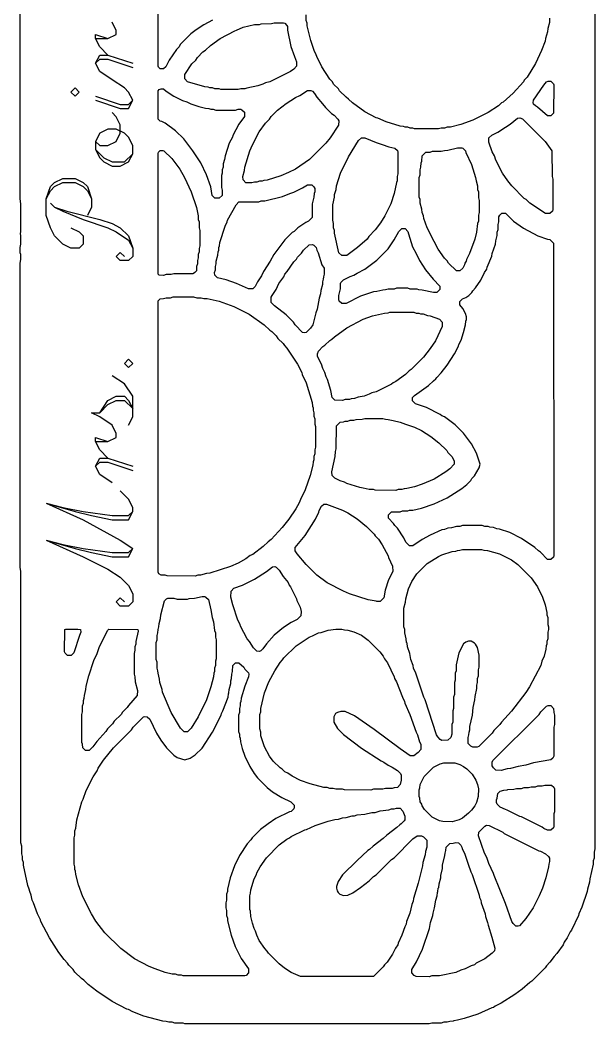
# Model space of a CAD drawing. Header units: millimetres. Extents: x -20 to 20, y -58 to 62.
# Drawn here: x -20 to 20, y -57.6 to 12.3 of the extents above; entities that cross this region are included whole.
import ezdxf

# ---------------------------------------------------------------- set-up
doc = ezdxf.new("R2010")
doc.units = ezdxf.units.MM
for name, color, linetype in [('cut', 7, 'Continuous'), ('engrave', 7, 'Continuous'), ('outline', 7, 'Continuous')]:
    doc.layers.add(name, color=color, linetype=linetype)

msp = doc.modelspace()

# ---------------------------------------------------------------- linework, layer by layer
at = {"layer": 'cut'}
for points in [[(-6.627, 12.341), (-7.224, 12.018), (-7.761, 11.659), (-8.119, 11.373), (-8.865, 10.627), (-8.955, 10.483), (-9.134, 10.293), (-9.63, 9.552), (-9.881, 9.075), (-10.03, 8.939), (-10.269, 8.939), (-10.269, 8.939), (-10.388, 9.051), (-10.417, 9.134), (-10.405, 15.821)], [(16.867, 12.478), (16.865, 12.179), (16.759, 11.761), (16.734, 11.522), (16.58, 11.045), (16.555, 10.866), (16.316, 10.209), (15.898, 9.313), (15.301, 8.358), (15.104, 8.144), (15.045, 8.035), (14.328, 7.254), (13.636, 6.627), (13.528, 6.567), (13.313, 6.37), (12.597, 5.893), (11.522, 5.356), (10.687, 5.057), (9.97, 4.878), (9.731, 4.865), (9.552, 4.807), (9.313, 4.805), (9.134, 4.747), (7.463, 4.759), (7.463, 4.759), (7.343, 4.805), (7.164, 4.807), (6.985, 4.865), (6.806, 4.867), (6.687, 4.913), (6.448, 4.938), (5.493, 5.236), (4.896, 5.51), (4.776, 5.535), (4, 5.952), (3.14, 6.567), (2.866, 6.835), (2.687, 6.956), (2.239, 7.403), (2.149, 7.547), (1.821, 7.881), (1.731, 8.024), (1.552, 8.215), (0.997, 9.075), (0.639, 9.791), (0.614, 9.91), (0.46, 10.209), (0.222, 10.925), (-0.029, 11.94), (-0.031, 12.119), (-0.089, 12.299), (-0.091, 12.716)]]:
    msp.add_lwpolyline(points, dxfattribs=at)
for points in [[(-6.03, 7.505), (-6.149, 7.551), (-6.448, 7.553), (-6.627, 7.611), (-6.806, 7.613), (-6.925, 7.659), (-7.164, 7.684), (-8.358, 8.043), (-8.554, 8.239), (-8.554, 8.537), (-8.06, 9.278), (-7.792, 9.552), (-7.671, 9.731), (-7.284, 10.119), (-7.104, 10.239), (-6.771, 10.567), (-6.09, 11.062), (-5.075, 11.599), (-4.955, 11.625), (-4.478, 11.838), (-3.701, 12.029), (-3.343, 12.031), (-3.224, 12.077), (-2.507, 12.091), (-2.328, 12.148), (-1.672, 12.148), (-1.588, 12.119), (-1.433, 11.964), (-1.404, 11.881), (-1.402, 11.642), (-1.152, 10.507), (-0.913, 9.791), (-0.759, 9.433), (-0.759, 9.134), (-0.955, 8.926), (-1.194, 8.758), (-2.627, 8.042), (-2.925, 7.958), (-3.104, 7.863), (-3.463, 7.744), (-4.239, 7.599), (-4.358, 7.553), (-4.657, 7.551), (-4.836, 7.494), (-6.03, 7.505)], [(16.716, 5.655), (16.024, 6.269), (15.881, 6.359), (15.761, 6.484), (15.732, 6.567), (15.744, 6.746), (16.478, 7.797), (16.657, 8.029), (16.776, 8.089), (16.955, 8.076), (17.134, 7.904), (17.163, 7.821), (17.151, 5.851), (16.955, 5.655), (16.716, 5.655)], [(-6.448, -0.076), (-6.644, 0.119), (-6.729, 0.716), (-7.028, 1.552), (-7.445, 2.388), (-7.982, 3.224), (-8.627, 4.06), (-9.194, 4.626), (-9.91, 5.152), (-10.149, 5.271), (-10.269, 5.297), (-10.405, 5.433), (-10.417, 7.343), (-10.405, 7.403), (-10.328, 7.492), (-10.209, 7.551), (-10.03, 7.539), (-9.851, 7.385), (-9.313, 7.027), (-8.955, 6.847), (-8.716, 6.729), (-8.418, 6.644), (-8.119, 6.49), (-7.582, 6.311), (-7.104, 6.192), (-6.866, 6.166), (-6.746, 6.12), (-6.567, 6.118), (-6.388, 6.061), (-5.015, 6.061), (-4.836, 6.118), (-4.657, 6.118), (-4.573, 6.09), (-4.401, 5.91), (-4.401, 5.612), (-4.794, 5.075), (-5.211, 4.299), (-5.236, 4.179), (-5.45, 3.761), (-5.749, 2.866), (-5.774, 2.627), (-5.868, 2.328), (-5.882, 2.09), (-5.939, 1.91), (-5.941, 1.672), (-5.999, 1.493), (-5.999, 0.657), (-5.941, 0.478), (-5.953, 0.119), (-6.149, -0.076), (-6.448, -0.076)], [(-4.299, 0.998), (-4.494, 1.194), (-4.506, 1.433), (-4.401, 1.851), (-4.375, 2.09), (-4.017, 3.224), (-3.839, 3.642), (-3.361, 4.537), (-2.925, 5.159), (-2.657, 5.433), (-2.537, 5.612), (-2.09, 6.059), (-1.493, 6.525), (-0.836, 6.943), (-0.537, 7.087), (0, 7.42), (0.239, 7.432), (0.358, 7.373), (0.495, 7.224), (0.657, 6.961), (1.044, 6.507), (1.254, 6.239), (1.672, 5.821), (1.851, 5.701), (2.119, 5.433), (2.178, 5.313), (2.166, 5.015), (1.57, 4.119), (1.283, 3.761), (0.144, 2.627), (-0.836, 1.952), (-1.313, 1.713), (-1.851, 1.475), (-2.806, 1.177), (-3.045, 1.152), (-3.164, 1.105), (-3.343, 1.103), (-3.522, 1.046), (-3.701, 1.044), (-3.881, 0.986), (-4.299, 0.998)], [(16.597, -1.151), (15.498, -0.418), (15.248, -0.179), (15.104, -0.089), (14.239, 0.776), (13.952, 1.134), (13.594, 1.672), (13.117, 2.567), (13.032, 2.866), (12.878, 3.164), (12.639, 3.821), (12.64, 4.119), (12.836, 4.316), (13.254, 4.52), (13.791, 4.866), (14.114, 5.075), (14.627, 5.509), (14.806, 5.521), (14.985, 5.45), (16.567, 3.881), (17.032, 3.224), (17.046, 1.433), (17.103, 1.254), (17.103, -0.896), (17.075, -0.979), (16.896, -1.151), (16.597, -1.151)], [(2.388, -4.076), (2.192, -3.881), (1.882, -2.507), (1.88, -2.328), (1.822, -2.149), (1.82, -1.851), (1.761, -1.612), (1.762, -0.537), (1.88, 0), (1.882, 0.179), (1.987, 0.537), (2.013, 0.776), (2.311, 1.672), (2.848, 2.806), (3.564, 3.94), (3.761, 4.136), (4, 4.137), (4.776, 3.804), (5.194, 3.672), (5.672, 3.505), (6.09, 3.42), (6.269, 3.248), (6.298, 3.164), (6.298, 1.612), (6.24, 1.433), (6.238, 1.134), (6.192, 1.015), (6.047, 0.239), (5.808, -0.478), (5.391, -1.313), (5.092, -1.791), (4.716, -2.293), (4.269, -2.746), (4.149, -2.925), (3.487, -3.522), (2.746, -4.076), (2.388, -4.076)], [(-10.328, -5.449), (-10.405, -5.373), (-10.418, -5.254), (-10.417, 3.045), (-10.388, 3.128), (-10.269, 3.241), (-10.09, 3.253), (-10.006, 3.224), (-9.463, 2.687), (-8.896, 1.935), (-8.579, 1.373), (-8.102, 0.358), (-7.744, -0.716), (-7.613, -1.313), (-7.611, -1.552), (-7.553, -1.731), (-7.551, -2.149), (-7.494, -2.328), (-7.494, -3.403), (-7.551, -3.582), (-7.553, -3.821), (-7.611, -4), (-7.613, -4.239), (-7.671, -4.418), (-7.673, -4.657), (-7.73, -4.836), (-7.732, -5.075), (-7.744, -5.134), (-7.851, -5.254), (-7.94, -5.33), (-8, -5.342), (-9.313, -5.344), (-9.493, -5.402), (-9.851, -5.404), (-10.03, -5.462), (-10.328, -5.449)], [(10.388, -5.151), (9.821, -4.597), (9.731, -4.453), (9.552, -4.263), (9.117, -3.642), (8.818, -3.104), (8.341, -2.149), (8.102, -1.493), (8.077, -1.313), (7.983, -1.075), (7.958, -0.836), (7.852, -0.418), (7.85, -0.179), (7.792, 0), (7.792, 1.373), (7.85, 1.552), (7.852, 1.91), (7.909, 2.09), (7.923, 2.388), (7.969, 2.507), (7.983, 2.866), (8.239, 3.121), (8.537, 3.135), (8.716, 3.193), (9.313, 3.195), (9.552, 3.254), (9.791, 3.266), (10.448, 3.432), (10.746, 3.432), (10.83, 3.403), (11.002, 3.224), (11.028, 3.104), (11.42, 2.269), (11.719, 1.373), (11.744, 1.134), (11.85, 0.776), (11.852, 0.537), (11.909, 0.358), (11.911, -0.06), (11.969, -0.239), (11.969, -1.075), (11.911, -1.254), (11.909, -1.672), (11.852, -1.851), (11.778, -2.448), (11.659, -2.925), (11.301, -3.94), (11.087, -4.358), (11.061, -4.478), (10.968, -4.597), (10.943, -4.716), (10.824, -4.955), (10.627, -5.151), (10.388, -5.151)], [(-4.119, -6.405), (-4.955, -6.013), (-5.672, -5.774), (-6.269, -5.629), (-6.464, -5.433), (-6.477, -5.254), (-6.419, -5.075), (-6.417, -4.836), (-6.359, -4.657), (-6.357, -4.478), (-6.251, -4.06), (-6.226, -3.821), (-6.18, -3.701), (-6.178, -3.522), (-6.132, -3.403), (-6.107, -3.164), (-5.749, -2.03), (-5.595, -1.731), (-5.569, -1.612), (-4.973, -0.537), (-4.776, -0.342), (-3.403, -0.327), (-3.224, -0.27), (-2.985, -0.268), (-1.731, 0.042), (-1.224, 0.239), (-0.955, 0.341), (-0.358, 0.639), (0, 0.853), (0.299, 0.853), (0.447, 0.716), (0.506, 0.597), (0.506, 0.358), (0.46, 0.239), (0.447, 0), (0.329, -0.478), (0.315, -1.433), (0.06, -1.689), (-0.119, -1.773), (-0.681, -2.149), (-0.931, -2.388), (-1.075, -2.478), (-1.582, -2.985), (-2.346, -4), (-2.609, -4.478), (-3.062, -5.194), (-3.206, -5.493), (-3.48, -5.91), (-3.642, -6.233), (-3.821, -6.405), (-4.119, -6.405)], [(16.716, -25.27), (16.239, -24.747), (16.095, -24.657), (15.845, -24.418), (14.925, -23.803), (14.09, -23.386), (13.373, -23.147), (13.194, -23.122), (12.955, -23.028), (12.716, -23.002), (12.597, -22.956), (12.358, -22.954), (12.179, -22.897), (10.806, -22.897), (10.627, -22.954), (10.388, -22.956), (10.03, -23.062), (9.791, -23.087), (9.552, -23.181), (9.373, -23.207), (8.537, -23.564), (8, -23.863), (7.343, -24.316), (7.104, -24.315), (6.848, -24.06), (6.704, -23.761), (6.269, -23.08), (6.09, -22.89), (6, -22.746), (5.655, -22.388), (5.655, -22.149), (5.851, -21.953), (6.448, -21.939), (6.627, -21.882), (6.985, -21.88), (7.104, -21.834), (7.343, -21.82), (7.94, -21.689), (8.836, -21.39), (9.731, -20.973), (10.746, -20.316), (11.104, -20.029), (11.373, -19.761), (11.463, -19.618), (11.642, -19.427), (11.958, -18.866), (12.028, -18.627), (11.778, -17.851), (11.421, -17.194), (10.866, -16.448), (10.293, -15.881), (9.552, -15.326), (9.373, -15.242), (9.254, -15.147), (8.299, -14.669), (7.522, -14.405), (7.327, -14.209), (7.327, -13.97), (7.463, -13.821), (8.442, -13.134), (8.776, -12.806), (8.955, -12.681), (9.015, -12.573), (9.313, -12.263), (9.731, -11.726), (10.239, -10.925), (10.525, -10.388), (10.55, -10.269), (10.704, -9.97), (10.883, -9.433), (11.014, -8.896), (11.028, -8.657), (11.074, -8.537), (11.074, -8.358), (11.002, -8.119), (10.824, -7.761), (10.61, -7.522), (10.61, -7.284), (10.806, -7.088), (11.045, -7.003), (11.248, -6.866), (11.463, -6.651), (11.522, -6.543), (11.719, -6.328), (12.077, -5.791), (12.341, -5.254), (12.495, -5.015), (12.52, -4.896), (12.853, -4.119), (12.878, -3.94), (13.092, -3.284), (13.117, -3.045), (13.223, -2.687), (13.225, -2.448), (13.283, -2.269), (13.285, -1.91), (13.342, -1.731), (13.344, -1.373), (13.403, -1.254), (13.552, -1.118), (13.791, -1.118), (14.364, -1.672), (15.045, -2.167), (16.06, -2.704), (16.716, -2.943), (16.896, -2.968), (17.151, -3.224), (17.163, -25.015), (17.134, -25.098), (16.955, -25.27), (16.716, -25.27)], [(2.388, -7.42), (2.209, -7.248), (2.18, -7.164), (2.18, -6.866), (2.298, -6.388), (2.299, -6.03), (2.328, -5.947), (2.507, -5.773), (2.985, -5.535), (3.224, -5.451), (3.463, -5.296), (4, -5.033), (4.836, -4.388), (5.612, -3.606), (6.048, -2.985), (6.37, -2.388), (6.567, -2.192), (6.806, -2.192), (7.002, -2.388), (7.028, -2.567), (7.326, -3.463), (7.564, -3.94), (7.803, -4.418), (8.221, -5.075), (8.747, -5.731), (9.211, -6.209), (9.211, -6.448), (9.015, -6.644), (8.776, -6.656), (8, -6.479), (7.761, -6.465), (7.642, -6.419), (7.164, -6.417), (6.985, -6.359), (6.209, -6.359), (6.03, -6.417), (5.612, -6.419), (5.433, -6.477), (5.254, -6.479), (4.836, -6.584), (4.597, -6.61), (3.701, -6.908), (2.687, -7.42), (2.388, -7.42)], [(-0.358, -9.45), (-0.865, -8.896), (-0.986, -8.716), (-1.493, -8.209), (-2.293, -7.582), (-2.477, -7.403), (-2.524, -7.343), (-2.537, -7.224), (-2.525, -6.985), (-2.465, -6.866), (-2.191, -6.448), (-1.988, -6.03), (-1.654, -5.552), (-1.57, -5.373), (-1.415, -5.194), (-0.955, -4.513), (-0.776, -4.323), (-0.686, -4.179), (-0.418, -3.91), (-0.268, -3.701), (0.119, -3.327), (0.358, -3.314), (0.442, -3.343), (0.614, -3.522), (0.639, -3.701), (0.734, -3.881), (0.998, -4.716), (1.152, -4.955), (1.164, -5.075), (1.163, -5.373), (1.105, -5.552), (1.103, -5.731), (1.046, -5.91), (1.044, -6.09), (0.938, -6.507), (0.913, -6.746), (0.819, -7.045), (0.674, -7.821), (0.58, -8.06), (0.375, -8.896), (0.208, -9.134), (-0.096, -9.433), (-0.179, -9.462), (-0.358, -9.45)], [(-9.791, -26.405), (-9.91, -26.359), (-10.209, -26.346), (-10.352, -26.269), (-10.417, -26.149), (-10.405, -7.224), (-10.269, -7.088), (-10.03, -7.074), (-9.851, -7.016), (-9.552, -7.014), (-9.373, -6.956), (-7.94, -6.955), (-7.701, -7.014), (-7.403, -7.016), (-7.224, -7.074), (-6.985, -7.076), (-6.149, -7.266), (-5.134, -7.625), (-4.06, -8.161), (-3.021, -8.896), (-2.627, -9.283), (-2.483, -9.373), (-2.18, -9.672), (-2.059, -9.851), (-1.702, -10.209), (-1.612, -10.353), (-1.433, -10.543), (-0.699, -11.642), (-0.401, -12.239), (-0.375, -12.358), (-0.102, -12.955), (0.316, -14.328), (0.341, -14.567), (0.387, -14.687), (0.389, -14.866), (0.447, -15.045), (0.449, -15.284), (0.506, -15.463), (0.508, -15.821), (0.566, -16), (0.566, -17.433), (0.508, -17.612), (0.506, -17.91), (0.449, -18.09), (0.447, -18.328), (0.401, -18.448), (0.375, -18.687), (0.196, -19.403), (-0.162, -20.418), (-0.495, -21.075), (-0.579, -21.313), (-0.818, -21.731), (-1.296, -22.448), (-1.762, -23.045), (-2.537, -23.881), (-2.746, -24.03), (-3.08, -24.358), (-3.821, -24.913), (-4, -24.997), (-4.299, -25.212), (-4.836, -25.511), (-5.373, -25.749), (-6.806, -26.226), (-7.045, -26.251), (-7.463, -26.357), (-7.642, -26.359), (-7.821, -26.417), (-9.791, -26.405)], [(1.91, -14.166), (1.715, -13.97), (1.629, -13.493), (1.39, -12.716), (1.296, -12.537), (1.211, -12.239), (1.057, -11.94), (0.972, -11.642), (0.699, -11.104), (0.688, -10.925), (0.758, -10.746), (1.075, -10.418), (1.218, -10.328), (1.552, -10), (1.696, -9.91), (1.886, -9.731), (2.746, -9.117), (3.881, -8.52), (4.537, -8.281), (5.373, -8.091), (5.612, -8.077), (5.731, -8.031), (7.403, -8.031), (7.582, -8.089), (7.761, -8.091), (7.881, -8.137), (8.06, -8.15), (8.358, -8.256), (8.537, -8.281), (9.194, -8.52), (9.39, -8.716), (9.39, -9.015), (8.913, -10.03), (8.555, -10.567), (8.089, -11.164), (7.224, -12.029), (7.08, -12.119), (6.83, -12.358), (6.149, -12.853), (5.97, -12.938), (5.851, -13.033), (4.776, -13.569), (4.478, -13.654), (4.299, -13.749), (3.94, -13.868), (3.522, -13.953), (3.284, -14.047), (3.045, -14.072), (2.925, -14.118), (2.627, -14.12), (2.448, -14.178), (1.91, -14.166)], [(4.716, -20.435), (4.597, -20.389), (4.299, -20.387), (3.881, -20.281), (3.642, -20.256), (2.746, -19.958), (2.567, -19.863), (2.269, -19.778), (1.91, -19.6), (1.715, -19.403), (1.702, -19.164), (1.939, -18.09), (1.941, -17.731), (1.999, -17.552), (2.013, -15.94), (2.269, -15.685), (2.507, -15.659), (2.627, -15.613), (2.806, -15.611), (2.985, -15.553), (3.224, -15.551), (3.403, -15.494), (3.821, -15.492), (4, -15.434), (5.254, -15.434), (5.433, -15.492), (5.612, -15.494), (5.731, -15.54), (5.97, -15.565), (6.448, -15.684), (6.836, -15.821), (7.463, -16.042), (7.94, -16.281), (8.597, -16.699), (9.159, -17.134), (9.701, -17.672), (9.791, -17.815), (10.048, -18.09), (10.226, -18.388), (10.226, -18.627), (9.91, -18.955), (9.636, -19.164), (8.836, -19.659), (8, -20.017), (7.463, -20.196), (6.925, -20.327), (6.746, -20.329), (6.567, -20.387), (6.328, -20.389), (6.149, -20.447), (4.716, -20.435)], [(4.836, -28.196), (4.776, -28.162), (4.239, -28.077), (2.925, -27.659), (2.507, -27.481), (1.373, -26.883), (0.657, -26.358), (-0.09, -25.612), (-0.716, -24.86), (-0.853, -24.657), (-0.853, -24.418), (-0.161, -23.582), (0.555, -22.448), (0.793, -21.97), (0.819, -21.851), (0.986, -21.552), (1.134, -21.416), (1.313, -21.404), (2.448, -21.834), (2.806, -22.012), (3.463, -22.43), (4.119, -22.956), (4.657, -23.498), (4.716, -23.606), (4.955, -23.856), (5.212, -24.239), (5.629, -25.015), (5.654, -25.134), (5.928, -25.731), (5.939, -26.09), (5.654, -26.687), (5.416, -27.403), (5.33, -27.94), (5.075, -28.196), (4.836, -28.196)], [(11.522, -38.346), (11.379, -38.269), (11.207, -38.09), (11.195, -37.672), (11.253, -37.493), (11.255, -37.313), (11.312, -37.134), (11.314, -36.896), (11.492, -36.119), (11.553, -35.582), (11.671, -35.045), (11.673, -34.806), (11.79, -34.269), (11.792, -34.03), (11.85, -33.851), (11.852, -33.552), (11.909, -33.373), (11.911, -32.955), (11.969, -32.776), (11.969, -31.94), (11.838, -31.403), (11.719, -31.164), (11.642, -31.087), (11.403, -30.968), (11.224, -30.968), (11.045, -31.028), (10.866, -31.14), (10.55, -31.761), (10.359, -32.597), (10.357, -33.015), (10.299, -33.194), (10.298, -33.672), (10.24, -33.851), (10.238, -34.687), (10.18, -34.866), (10.178, -35.642), (10.12, -35.821), (10.118, -36.597), (10.061, -36.776), (10.047, -37.433), (9.987, -37.672), (9.791, -37.867), (9.373, -37.88), (9.254, -37.82), (9.075, -37.636), (8.998, -37.493), (8.196, -35.045), (8.102, -34.866), (7.54, -33.194), (7.386, -32.836), (7.361, -32.657), (7.207, -32.239), (7.122, -31.821), (6.968, -31.343), (6.943, -31.104), (6.908, -31.045), (6.883, -30.806), (6.777, -30.388), (6.775, -30.149), (6.717, -29.97), (6.717, -28.657), (6.823, -28.239), (6.848, -28), (7.045, -27.314), (7.266, -26.806), (7.612, -26.269), (8.334, -25.552), (9.134, -25.057), (9.373, -24.938), (10.09, -24.699), (10.328, -24.674), (10.448, -24.628), (10.627, -24.626), (10.806, -24.568), (12.119, -24.568), (12.299, -24.626), (12.537, -24.639), (13.373, -24.878), (14.209, -25.296), (14.651, -25.612), (15.582, -26.543), (16.018, -27.164), (16.375, -27.881), (16.555, -28.418), (16.686, -28.955), (16.688, -29.134), (16.745, -29.313), (16.747, -29.791), (16.805, -29.97), (16.805, -30.149), (16.747, -30.328), (16.745, -30.806), (16.688, -30.985), (16.686, -31.164), (16.639, -31.284), (16.614, -31.522), (16.495, -32), (16.341, -32.358), (16.256, -32.657), (15.48, -34.149), (15.224, -34.532), (14.209, -35.845), (13.523, -36.597), (13.403, -36.776), (12.986, -37.194), (12.865, -37.373), (11.94, -38.298), (11.821, -38.357), (11.522, -38.346)], [(-3.522, -31.658), (-3.761, -31.427), (-4.042, -30.985), (-4.197, -30.806), (-4.674, -29.91), (-4.699, -29.791), (-4.853, -29.493), (-5.211, -28.418), (-5.342, -27.881), (-5.33, -27.463), (-5.134, -27.267), (-4.537, -27.062), (-3.701, -26.645), (-2.866, -26.107), (-2.448, -25.774), (-2.269, -25.762), (-2.185, -25.791), (-1.97, -26.006), (-1.689, -26.448), (-1.355, -26.866), (-1.271, -27.045), (-1.176, -27.164), (-0.759, -28), (-0.734, -28.119), (-0.52, -28.597), (-0.449, -28.896), (-0.461, -29.194), (-0.716, -29.45), (-1.134, -29.654), (-1.672, -30.012), (-2.328, -30.538), (-2.866, -31.14), (-3.104, -31.487), (-3.26, -31.642), (-3.343, -31.671), (-3.522, -31.658)], [(-8.597, -37.27), (-8.853, -37.015), (-9.51, -35.94), (-10.107, -34.507), (-10.132, -34.328), (-10.286, -33.851), (-10.311, -33.612), (-10.417, -33.194), (-10.419, -33.015), (-10.477, -32.836), (-10.479, -32.418), (-10.536, -32.239), (-10.536, -31.045), (-10.479, -30.866), (-10.477, -30.567), (-10.419, -30.388), (-10.417, -30.149), (-10.359, -29.97), (-10.346, -29.731), (-10.251, -29.373), (-10.226, -29.134), (-9.97, -28.155), (-9.815, -28), (-9.731, -27.971), (-9.313, -27.971), (-9.075, -28.03), (-8.358, -28.029), (-8.239, -27.983), (-7.881, -27.969), (-7.343, -27.852), (-7.164, -27.852), (-7.081, -27.881), (-6.909, -28.06), (-6.729, -28.776), (-6.644, -29.313), (-6.55, -29.612), (-6.477, -30.209), (-6.419, -30.388), (-6.417, -30.687), (-6.359, -30.866), (-6.359, -32.179), (-6.417, -32.358), (-6.419, -32.657), (-6.477, -32.836), (-6.479, -33.075), (-6.525, -33.194), (-6.55, -33.433), (-6.729, -34.149), (-7.028, -35.045), (-7.624, -36.239), (-8.102, -37.015), (-8.358, -37.27), (-8.597, -37.27)], [(-16.716, -31.957), (-16.896, -31.785), (-16.924, -31.701), (-16.905, -30.149), (-16.836, -30.121), (-16, -30.119), (-15.811, -30.149), (-15.792, -30.328), (-15.898, -30.567), (-16.282, -31.761), (-16.478, -31.957), (-16.716, -31.957)], [(-15.463, -38.584), (-15.658, -38.388), (-15.684, -38.149), (-15.73, -38.03), (-15.73, -36.06), (-15.673, -35.881), (-15.671, -35.463), (-15.613, -35.284), (-15.611, -35.104), (-15.553, -34.925), (-15.551, -34.746), (-15.445, -34.328), (-15.42, -34.09), (-15.241, -33.373), (-14.883, -32.299), (-14.669, -31.821), (-14.525, -31.403), (-13.928, -30.209), (-13.851, -30.133), (-11.821, -30.139), (-11.792, -30.269), (-11.969, -30.985), (-11.971, -31.164), (-12.029, -31.343), (-12.031, -31.582), (-12.09, -31.821), (-12.089, -33.254), (-12.031, -33.433), (-12.017, -33.791), (-11.852, -34.388), (-11.864, -34.746), (-12.478, -35.438), (-12.568, -35.582), (-12.896, -35.916), (-12.986, -36.06), (-13.462, -36.537), (-13.583, -36.716), (-13.94, -37.075), (-14.06, -37.254), (-14.687, -37.946), (-14.956, -38.328), (-15.224, -38.584), (-15.463, -38.584)], [(2.567, -41.331), (2.448, -41.285), (1.97, -41.283), (1.791, -41.225), (1.552, -41.223), (1.373, -41.165), (1.134, -41.152), (0.179, -40.913), (-0.478, -40.674), (-1.075, -40.376), (-1.373, -40.161), (-1.576, -40.06), (-1.767, -39.881), (-1.91, -39.791), (-2.388, -39.313), (-2.645, -38.985), (-3.002, -38.328), (-3.241, -37.552), (-3.255, -37.313), (-3.313, -37.075), (-3.312, -36.06), (-3.255, -35.881), (-3.253, -35.642), (-3.002, -34.567), (-2.704, -33.791), (-2.286, -33.015), (-1.91, -32.453), (-1.731, -32.263), (-1.641, -32.119), (-0.8, -31.284), (0.119, -30.669), (0.358, -30.584), (0.776, -30.371), (0.955, -30.346), (1.433, -30.192), (1.97, -30.119), (2.388, -30.12), (2.567, -30.178), (2.806, -30.192), (3.224, -30.311), (3.761, -30.55), (4.239, -30.896), (5.044, -31.701), (5.271, -32), (5.355, -32.179), (5.57, -32.478), (6.047, -33.433), (6.072, -33.552), (6.191, -33.791), (6.61, -34.866), (6.764, -35.164), (6.789, -35.284), (7.122, -36.06), (7.565, -37.313), (7.659, -37.493), (7.804, -37.97), (7.898, -38.149), (7.897, -38.507), (7.701, -38.716), (7.403, -38.942), (7.164, -38.942), (6.448, -38.465), (4.657, -37.117), (3.284, -36.161), (2.627, -35.863), (2.328, -35.852), (2.09, -35.923), (1.959, -36), (1.834, -36.239), (1.834, -36.597), (2.09, -37.039), (2.507, -37.462), (3.761, -38.406), (5.134, -39.301), (5.313, -39.385), (5.612, -39.6), (5.91, -39.744), (6.269, -39.982), (6.477, -40.179), (6.536, -40.299), (6.536, -40.657), (6.464, -40.955), (6.269, -41.151), (6.03, -41.177), (5.91, -41.223), (5.433, -41.225), (5.254, -41.283), (4.597, -41.285), (4.418, -41.342), (2.567, -41.331)], [(-8.657, -54.286), (-8.776, -54.24), (-9.015, -54.238), (-9.194, -54.18), (-9.433, -54.166), (-9.91, -54.047), (-10.627, -53.808), (-11.045, -53.63), (-12.06, -53.092), (-13.015, -52.388), (-14.119, -51.284), (-14.746, -50.472), (-15.062, -49.97), (-15.659, -48.776), (-15.958, -47.94), (-16.137, -47.224), (-16.162, -46.985), (-16.208, -46.866), (-16.21, -46.687), (-16.268, -46.507), (-16.268, -44.657), (-16.21, -44.478), (-16.208, -44.179), (-16.15, -44), (-16.077, -43.403), (-15.719, -42.149), (-15.625, -41.97), (-15.42, -41.373), (-14.943, -40.418), (-14.669, -40), (-14.585, -39.821), (-14.209, -39.259), (-13.522, -38.388), (-12.269, -37.134), (-12.149, -36.955), (-11.427, -36.239), (-11.343, -36.21), (-11.164, -36.222), (-10.985, -36.394), (-10.525, -37.373), (-10.227, -37.851), (-9.82, -38.388), (-9.313, -38.895), (-9.075, -39.062), (-8.537, -39.24), (-8.179, -39.122), (-7.821, -38.883), (-7.343, -38.412), (-6.609, -37.313), (-6.013, -36.119), (-5.987, -36), (-5.893, -35.821), (-5.535, -34.866), (-5.51, -34.627), (-5.475, -34.567), (-5.45, -34.328), (-5.344, -33.91), (-5.342, -33.731), (-5.285, -33.552), (-5.283, -33.254), (-5.225, -33.075), (-5.211, -32.657), (-5.015, -32.461), (-4.776, -32.461), (-4.448, -32.776), (-4.358, -32.92), (-4.119, -33.17), (-4.091, -33.254), (-4.102, -33.433), (-4.375, -34.09), (-4.614, -34.925), (-4.639, -35.164), (-4.686, -35.284), (-4.688, -35.463), (-4.745, -35.642), (-4.747, -35.94), (-4.805, -36.119), (-4.805, -37.254), (-4.747, -37.433), (-4.745, -37.612), (-4.699, -37.731), (-4.674, -37.97), (-4.555, -38.448), (-4.375, -38.985), (-4.018, -39.701), (-3.719, -40.179), (-3.492, -40.478), (-2.806, -41.164), (-2.448, -41.451), (-1.791, -41.868), (-1.17, -42.149), (-0.939, -42.388), (-0.926, -42.567), (-0.955, -42.65), (-1.134, -42.823), (-1.254, -42.848), (-2.209, -43.326), (-2.746, -43.684), (-3.284, -44.09), (-3.85, -44.657), (-3.94, -44.8), (-4.197, -45.075), (-4.734, -45.91), (-5.092, -46.627), (-5.39, -47.463), (-5.581, -48.239), (-5.583, -48.418), (-5.641, -48.597), (-5.643, -49.015), (-5.701, -49.194), (-5.701, -49.552), (-5.643, -49.731), (-5.641, -50.09), (-5.583, -50.269), (-5.581, -50.448), (-5.331, -51.463), (-5.032, -52.239), (-4.615, -53.075), (-4.103, -53.791), (-4.103, -54.09), (-4.275, -54.269), (-4.358, -54.298), (-8.657, -54.286)], [(13.134, -39.957), (12.955, -39.785), (12.878, -39.642), (12.867, -39.403), (12.926, -39.284), (16.149, -36.06), (16.269, -35.881), (16.657, -35.493), (16.776, -35.434), (16.955, -35.446), (17.151, -35.642), (17.165, -35.94), (17.223, -36.119), (17.223, -36.776), (17.165, -36.955), (17.163, -38.985), (17.104, -39.104), (16.955, -39.241), (15.761, -39.445), (15.224, -39.599), (14.687, -39.684), (14.149, -39.838), (13.91, -39.863), (13.493, -39.969), (13.134, -39.957)], [(9.433, -43.54), (9.194, -43.48), (8.692, -43.224), (8.15, -42.687), (7.983, -42.448), (7.958, -42.328), (7.863, -42.149), (7.838, -41.91), (7.792, -41.791), (7.792, -41.313), (7.838, -41.194), (7.863, -40.955), (8.119, -40.394), (8.776, -39.744), (9.254, -39.505), (9.493, -39.445), (10.269, -39.445), (10.627, -39.565), (10.866, -39.684), (11.104, -39.851), (11.48, -40.239), (11.72, -40.657), (11.838, -40.955), (11.909, -41.254), (11.898, -41.791), (11.778, -42.209), (11.659, -42.448), (11.432, -42.746), (11.224, -42.955), (10.806, -43.301), (10.567, -43.42), (10.09, -43.551), (9.433, -43.54)], [(16.716, -44.137), (16.478, -44.018), (16.358, -43.923), (14.925, -43.207), (14.806, -43.181), (13.91, -42.729), (13.791, -42.704), (13.433, -42.525), (13.224, -42.328), (13.165, -42.209), (13.165, -42.03), (13.211, -41.91), (13.254, -41.588), (13.433, -41.416), (13.672, -41.344), (13.91, -41.331), (13.97, -41.296), (14.388, -41.283), (14.567, -41.225), (14.925, -41.223), (15.104, -41.165), (15.403, -41.163), (15.582, -41.105), (15.881, -41.103), (16.06, -41.046), (16.358, -41.044), (16.537, -40.986), (17.015, -40.998), (17.164, -41.134), (17.223, -41.254), (17.224, -42.687), (17.211, -42.866), (17.165, -42.985), (17.163, -43.881), (17.134, -43.964), (16.955, -44.136), (16.716, -44.137)], [(-0.478, -54.346), (-1.134, -54.048), (-1.612, -53.749), (-1.97, -53.462), (-2.716, -52.716), (-2.806, -52.573), (-2.985, -52.382), (-3.361, -51.821), (-3.54, -51.463), (-3.625, -51.164), (-3.719, -50.985), (-3.838, -50.627), (-3.958, -50.149), (-3.971, -49.791), (-4.017, -49.672), (-4.03, -49.493), (-4.029, -48.716), (-3.971, -48.537), (-3.958, -48.299), (-3.719, -47.522), (-3.565, -47.224), (-3.54, -47.104), (-3.301, -46.687), (-2.866, -46.065), (-1.97, -45.165), (-1.433, -44.758), (-1.254, -44.674), (-1.134, -44.579), (-0.179, -44.102), (-0.06, -44.077), (0.537, -43.804), (1.433, -43.505), (1.91, -43.386), (2.149, -43.361), (2.448, -43.266), (2.687, -43.241), (3.104, -43.135), (3.284, -43.133), (3.463, -43.076), (4, -43.014), (4.478, -42.897), (4.716, -42.895), (5.075, -42.789), (5.672, -42.715), (5.851, -42.658), (6.03, -42.656), (6.209, -42.598), (6.448, -42.61), (6.645, -42.806), (6.775, -43.164), (6.775, -43.403), (6.746, -43.486), (6.532, -43.701), (6.424, -43.761), (6.233, -43.94), (5.528, -44.478), (5.278, -44.716), (4.573, -45.254), (4.323, -45.493), (4.215, -45.552), (3.463, -46.239), (2.448, -47.259), (2.133, -47.701), (2.013, -48.06), (2.013, -48.179), (2.072, -48.358), (2.132, -48.478), (2.245, -48.597), (2.507, -48.686), (2.806, -48.674), (3.164, -48.495), (3.701, -48.137), (4.299, -47.671), (4.597, -47.374), (4.776, -47.253), (5.851, -46.18), (6.03, -46.059), (7.343, -44.747), (7.642, -44.521), (7.94, -44.52), (8.084, -44.597), (8.315, -44.836), (8.316, -45.313), (8.222, -45.612), (8.196, -45.851), (8.042, -46.388), (8.017, -46.627), (7.719, -47.821), (7.386, -48.896), (7.361, -49.075), (7.266, -49.313), (7.122, -49.91), (6.908, -50.507), (6.883, -50.687), (6.789, -50.866), (6.584, -51.463), (6.311, -52), (6.286, -52.119), (6.132, -52.358), (5.928, -52.776), (5.552, -53.338), (5.373, -53.528), (5.283, -53.672), (4.597, -54.345), (-0.478, -54.346)], [(14.507, -50.823), (14.328, -50.651), (14.251, -50.507), (13.808, -49.254), (12.998, -47.284), (12.972, -47.164), (12.639, -46.448), (12.495, -46.03), (12.341, -45.731), (11.911, -44.537), (11.94, -44.275), (12.358, -43.851), (12.478, -43.792), (12.657, -43.804), (13.612, -44.281), (13.707, -44.358), (16.119, -45.569), (16.239, -45.595), (16.597, -45.773), (16.806, -45.97), (16.865, -46.09), (16.865, -46.328), (16.807, -46.507), (16.805, -46.687), (16.614, -47.463), (16.375, -48.179), (16.138, -48.716), (15.719, -49.552), (15.224, -50.293), (14.77, -50.806), (14.687, -50.835), (14.507, -50.823)], [(7.582, -54.346), (7.438, -54.269), (7.267, -54.09), (7.267, -53.851), (7.6, -53.313), (8.017, -52.418), (8.495, -50.985), (8.58, -50.567), (8.734, -50.09), (8.747, -49.91), (8.853, -49.552), (8.938, -49.015), (9.032, -48.716), (9.057, -48.478), (9.092, -48.418), (9.117, -48.179), (9.152, -48.119), (9.177, -47.881), (9.283, -47.463), (9.285, -47.284), (9.402, -46.806), (9.416, -46.567), (9.581, -45.91), (9.583, -45.731), (9.641, -45.552), (9.655, -45.313), (9.91, -45.058), (10.149, -45.044), (10.328, -44.986), (10.531, -45.015), (10.687, -45.17), (10.764, -45.313), (10.789, -45.433), (10.943, -45.731), (11.206, -46.507), (11.386, -47.045), (11.48, -47.224), (11.958, -48.657), (11.983, -48.836), (12.077, -49.015), (12.102, -49.194), (12.375, -49.97), (12.401, -50.149), (12.555, -50.567), (12.58, -50.746), (12.853, -51.582), (13.044, -52.358), (13.032, -52.537), (12.86, -52.716), (12.358, -53.092), (11.761, -53.415), (11.642, -53.51), (11.403, -53.595), (10.985, -53.808), (10.687, -53.893), (10.328, -54.047), (9.194, -54.298), (8.657, -54.299), (8.478, -54.357), (7.582, -54.346)]]:
    msp.add_lwpolyline(points, close=True, dxfattribs=at)
at = {"layer": 'engrave'}
for points in [[(-14.764, 11.049), (-13.904, 11.049), (-13.331, 11.336), (-13.331, 11.622), (-13.617, 12.196)], [(-13.904, 9.903), (-14.477, 10.476), (-14.764, 11.049), (-14.764, 11.336), (-13.904, 11.049)], [(-13.617, 8.183), (-14.477, 8.756), (-14.764, 9.329), (-14.477, 9.903), (-13.904, 9.903), (-12.184, 9.329)], [(-14.764, 9.329), (-14.477, 9.616), (-13.904, 9.616), (-12.184, 9.043)], [(-14.764, 6.749), (-13.044, 6.176), (-12.471, 6.176), (-12.184, 6.749), (-12.471, 7.323), (-12.757, 7.609), (-13.617, 8.183)], [(-16.484, 7.323), (-16.197, 7.036), (-15.911, 7.323), (-16.197, 7.609), (-16.484, 7.323)], [(-14.764, 7.036), (-13.044, 6.463), (-12.471, 6.463), (-12.184, 6.749)], [(-14.764, 3.883), (-14.764, 3.309), (-14.477, 2.736), (-14.191, 2.45), (-13.617, 2.163), (-13.044, 2.163), (-12.471, 2.45), (-12.184, 3.023), (-12.184, 3.596), (-12.471, 4.169), (-12.757, 4.456), (-13.331, 4.743), (-13.904, 4.743), (-14.477, 4.456), (-14.764, 3.883), (-14.477, 3.596), (-13.904, 3.596), (-13.331, 3.883), (-13.044, 4.456), (-13.044, 5.029), (-13.331, 5.603), (-13.617, 5.889)], [(-14.764, 3.309), (-14.191, 2.736), (-13.617, 2.45), (-12.757, 2.45), (-12.184, 3.023)], [(-16.484, -2.137), (-15.911, -2.424), (-15.624, -2.71), (-15.624, -3.284), (-15.911, -3.57), (-16.484, -3.57), (-17.057, -3.284), (-17.631, -2.71), (-17.917, -2.137), (-18.204, -1.277), (-18.204, -0.13), (-17.917, 0.73), (-17.631, 1.016), (-17.057, 1.303), (-16.197, 1.303), (-15.624, 1.016), (-15.337, 0.73), (-15.051, -0.13), (-15.051, -0.704), (-15.337, -1.277)], [(-18.204, -0.13), (-17.917, 0.443), (-17.631, 0.73), (-17.057, 1.016), (-16.197, 1.016), (-15.624, 0.73), (-15.337, 0.443), (-15.051, -0.13)], [(-17.917, -0.417), (-17.631, -0.704), (-17.057, -0.99), (-15.624, -1.564), (-13.904, -2.137), (-13.331, -2.424), (-12.471, -2.997), (-12.184, -3.57)], [(-17.631, -0.704), (-16.771, -0.99), (-14.477, -1.564), (-13.617, -1.85), (-13.044, -2.137), (-12.471, -2.71), (-12.184, -3.57), (-12.184, -4.144), (-12.471, -4.43), (-13.044, -4.43), (-13.331, -4.144), (-13.044, -3.857), (-12.757, -4.144)], [(-12.757, -11.597), (-12.471, -11.883), (-12.184, -11.597), (-12.471, -11.31), (-12.757, -11.597)], [(-12.471, -15.896), (-12.184, -15.323), (-12.184, -13.89), (-12.757, -13.03), (-13.617, -12.457)], [(-14.764, -17.043), (-13.904, -17.043), (-13.331, -16.756), (-13.331, -16.47), (-13.617, -15.896), (-14.477, -15.323), (-15.051, -15.036), (-14.477, -15.036), (-13.904, -14.176), (-13.331, -13.89), (-12.757, -13.89), (-12.471, -14.176), (-12.184, -14.75)], [(-14.477, -15.036), (-13.904, -14.463), (-13.331, -14.176), (-12.757, -14.176), (-12.184, -14.75)], [(-13.904, -18.19), (-14.477, -17.616), (-14.764, -17.043), (-14.764, -16.756), (-13.904, -17.043)], [(-13.617, -19.91), (-14.477, -19.336), (-14.764, -18.763), (-14.477, -18.19), (-13.904, -18.19), (-12.184, -18.763)], [(-14.764, -18.763), (-14.477, -18.476), (-13.904, -18.476), (-12.184, -19.05)], [(-18.204, -21.343), (-16.197, -21.916), (-15.051, -22.203), (-13.617, -22.489), (-12.471, -22.489), (-12.184, -21.916), (-12.184, -21.63), (-12.471, -21.056), (-13.044, -20.483)], [(-18.204, -21.343), (-15.624, -22.489), (-13.044, -23.923), (-12.184, -24.496)], [(-18.204, -21.343), (-17.057, -21.63), (-15.624, -21.916), (-13.617, -22.203), (-12.471, -22.203), (-12.184, -21.916)], [(-18.204, -23.923), (-15.624, -25.069), (-13.904, -25.929), (-13.044, -26.503), (-12.471, -27.076), (-12.184, -27.649), (-12.184, -28.223), (-12.471, -28.509), (-13.044, -28.509), (-13.331, -28.223), (-13.044, -27.936), (-12.757, -28.223)], [(-18.204, -23.923), (-16.197, -24.496), (-15.051, -24.783), (-13.617, -25.069), (-12.471, -25.069), (-12.184, -24.496)], [(-18.204, -23.923), (-17.057, -24.209), (-15.624, -24.496), (-13.617, -24.783), (-12.471, -24.783), (-12.184, -24.496)]]:
    msp.add_lwpolyline(points, dxfattribs=at)
at = {"layer": 'outline'}
msp.add_lwpolyline([(20.03, 35.761), (20.03, -45.433), (19.971, -45.672), (19.969, -46.09), (19.911, -46.269), (19.909, -46.507), (19.684, -47.522), (19.659, -47.761), (19.505, -48.239), (19.48, -48.418), (19.122, -49.493), (18.908, -49.97), (18.883, -50.09), (18.406, -51.104), (18.311, -51.224), (18.107, -51.642), (17.893, -51.94), (17.809, -52.119), (17.373, -52.741), (17.194, -52.931), (16.896, -53.338), (16.657, -53.588), (16.567, -53.731), (15.642, -54.656), (15.498, -54.746), (14.95, -55.224), (14.448, -55.6), (13.493, -56.197), (13.075, -56.4), (12.955, -56.494), (12.836, -56.52), (11.881, -56.972), (10.925, -57.271), (10.448, -57.39), (10.209, -57.416), (10.149, -57.45), (9.91, -57.464), (9.731, -57.521), (9.493, -57.523), (9.313, -57.581), (8.657, -57.583), (8.478, -57.641), (-8.537, -57.629), (-8.657, -57.583), (-9.254, -57.581), (-9.433, -57.523), (-9.672, -57.521), (-9.851, -57.464), (-10.09, -57.45), (-11.403, -57.092), (-12.179, -56.793), (-12.478, -56.639), (-12.597, -56.614), (-13.612, -56.077), (-14.687, -55.361), (-15.284, -54.895), (-15.582, -54.597), (-15.761, -54.477), (-16.208, -54.03), (-16.329, -53.851), (-16.626, -53.552), (-16.716, -53.409), (-16.955, -53.159), (-17.331, -52.657), (-17.988, -51.642), (-18.584, -50.507), (-18.61, -50.388), (-18.823, -49.97), (-19.087, -49.194), (-19.181, -49.015), (-19.266, -48.657), (-19.361, -48.418), (-19.386, -48.239), (-19.48, -48), (-19.79, -46.567), (-19.792, -46.388), (-19.85, -46.209), (-19.852, -45.97), (-19.909, -45.791), (-19.911, -45.254), (-19.97, -45.015), (-19.97, -26.09), (-20.03, -25.791), (-20.03, -4.597), (-19.971, -4.358), (-19.97, -4.179), (-19.983, -4), (-20.029, -3.881), (-20.03, -3.522), (-19.971, -3.284), (-19.971, -2.687), (-20, -2.567), (-19.97, -2.388), (-19.97, -0.478), (-20.03, -0.119), (-20.03, 36)], dxfattribs=at)

doc.saveas('drawing.dxf')
